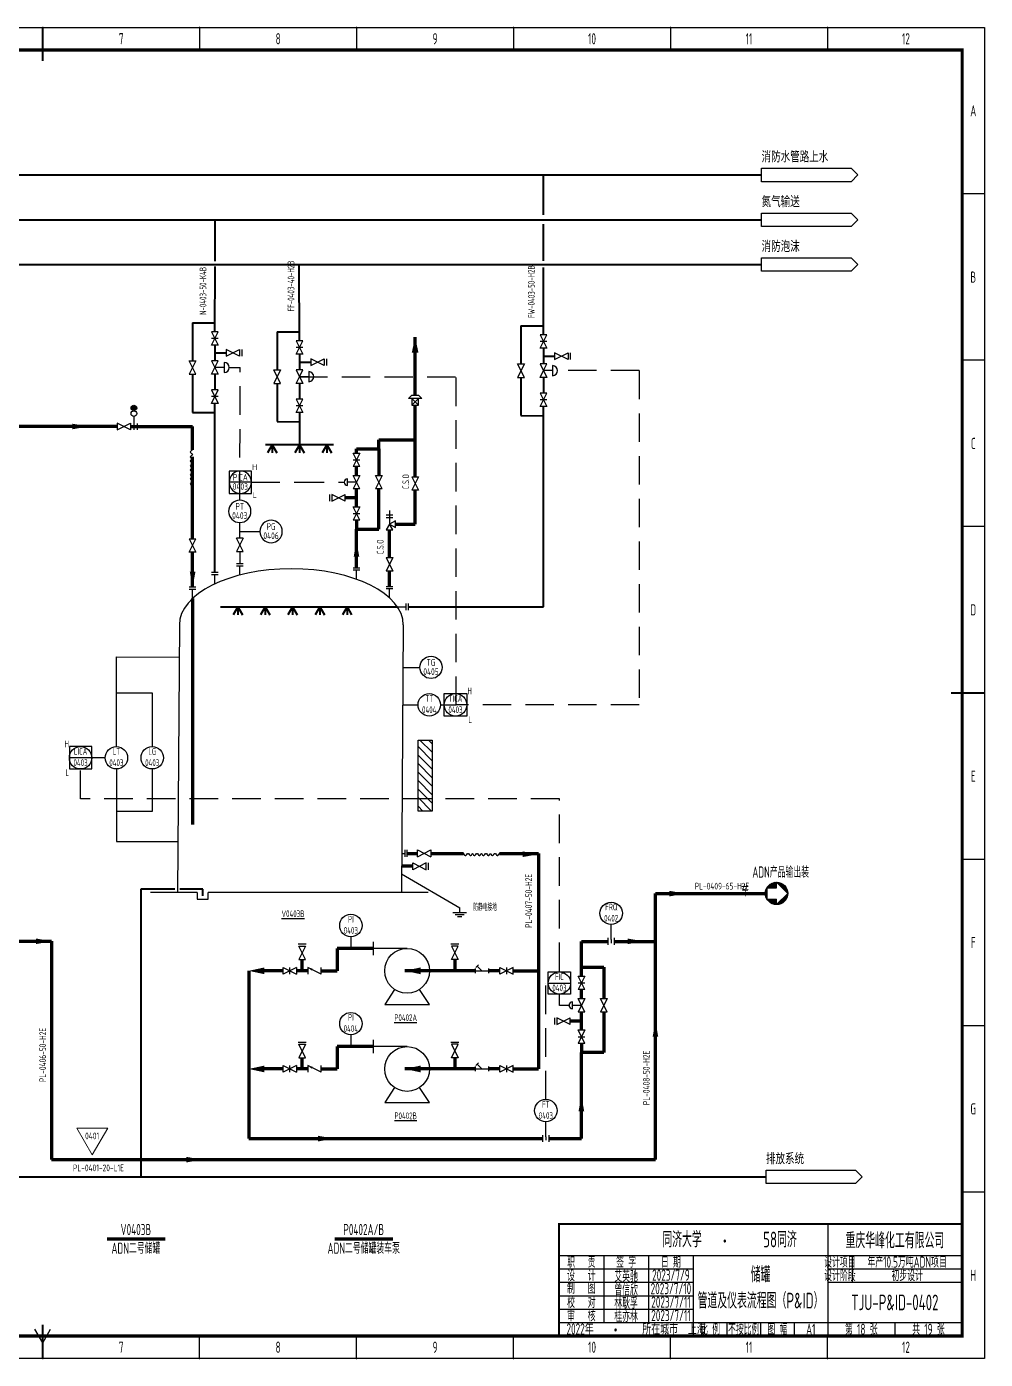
# Model space of a CAD drawing. Header units: millimetres. Extents: x 453 to 7190, y 523 to 4294.
# Drawn here: x 2598 to 3026, y 523 to 1118 of the extents above; entities that cross this region are included whole.
import ezdxf
from ezdxf.enums import TextEntityAlignment as Align

# ---------------------------------------------------------------- set-up
doc = ezdxf.new("R2010")
doc.units = ezdxf.units.MM
doc.linetypes.add('DASHED', pattern=[19.05, 12.7, -6.35])
for name, color, linetype, lineweight in [('01-主物流线-粗实线', 134, 'Continuous', 80), ('02-辅助物流线-中粗线', 30, 'Continuous', 40), ('03-设备外轮廓线-细实线', 7, 'Continuous', 25), ('05-图框与标题栏', 7, 'Continuous', 25), ('07-箭头', 7, 'Continuous', 25), ('08-进出物流标志', 7, 'Continuous', 25), ('09-文本', 7, 'Continuous', 25), ('09-阀门及管件', 102, 'Continuous', 25), ('1-主物料线', 134, 'Continuous', 80), ('1-主要物流线', 134, 'Continuous', 80), ('11-公用工程-冷却水', 55, 'Continuous', 40), ('11-文本', 7, 'Continuous', 25), ('11-管道组合号', 50, 'Continuous', 15), ('12-仪表', 190, 'Continuous', 25), ('12-信号线', 226, 'DASHED', 25), ('12-设备位号线', 7, 'Continuous', 80), ('13-仪表', 190, 'Continuous', 25), ('13-电动气动信号线', 226, 'DASHED', 25), ('14-氮气', 241, 'Continuous', 40), ('14-箭头', 7, 'Continuous', 25), ('15-仪表', 190, 'Continuous', 25), ('15-文本', 7, 'Continuous', 15), ('15-文本 @ 1', 7, 'Continuous', 15), ('16-阀门与管件', 102, 'Continuous', 25), ('17-图框与标题栏', 7, 'Continuous', 25), ('19-柔性管', 7, 'ZIGZAG', 30), ('2-次要物流线', 30, 'Continuous', 40), ('20-公用工程-消防用水', 152, 'Continuous', 40), ('22-公用工程-消防泡沫', 2, 'Continuous', 40), ('5-接续符号', 7, 'Continuous', 25), ('5-设备外轮廓', 7, 'Continuous', 25), ('7-文本', 7, 'Continuous', 25), ('8-保温层', 1, 'Continuous', 25)]:
    doc.layers.add(name, color=color, linetype=linetype, lineweight=lineweight)
doc.layers.add('TITLE', color=7, linetype='Continuous')
doc.styles.add('3-gbcbig', font='gbenor.shx', dxfattribs={"width": 0.7, "height": 3, "bigfont": 'gbcbig.shx'})
doc.styles.add('3号', font='gbenor.shx', dxfattribs={"width": 0.75, "height": 3, "bigfont": 'gbcbig.shx'})
doc.styles.add('5-gbcbig', font='gbenor.shx', dxfattribs={"width": 0.7, "height": 5, "bigfont": 'gbcbig.shx'})
doc.styles.add('7-gbcbig', font='gbenor.shx', dxfattribs={"width": 0.7, "height": 7, "bigfont": 'gbcbig.shx'})
doc.styles.get("Standard").update_dxf_attribs({"font": 'arial.ttf'})
doc.styles.add('国标汉字', font='gbenor.shx', dxfattribs={"height": 7, "bigfont": 'gbcbig.shx'})
doc.styles.add('国标英文+数字', font='gbenor.shx', dxfattribs={"height": 5})
doc.styles.add('头号烷家', font='gbenor.shx', dxfattribs={"width": 0.75, "height": 3, "bigfont": 'gbcbig.shx'})
doc.styles.add('工程字', font='gbenor.shx', dxfattribs={"bigfont": 'gbcbig.shx'})
doc.linetypes.add('ZIGZAG', pattern='A,0.00254,-5.08,[131,ltypeshp.shx,S=5.08,R=0,X=-5.08,Y=0],-10.16,[131,ltypeshp.shx,S=5.08,R=180,X=5.08,Y=0],-5.08', length=20.32254)

# ---------------------------------------------------------------- blocks, each defined once
blk = doc.blocks.new('接续标志')
at = {"layer": '5-接续符号'}
for p, q in [((-43, 3), (-3, 3)), ((-43, -3), (-43, 3)), ((-3, 3), (0, 0)), ((0, 0), (-3, -3)), ((-3, -3), (-43, -3))]:
    blk.add_line(p, q, dxfattribs=at)
blk = doc.blocks.new('8open')
at = {"layer": '16-阀门与管件'}
blk.add_hatch(color=3, dxfattribs=at).paths.add_polyline_path([(8.75, 8.25, 1), (6.25, 8.25, 1)])
for p, q in [((6, -1.5), (0, 1.5)), ((0, 1.5), (0, -1.5)), ((0, -1.5), (6, 1.5)), ((6, 1.5), (6, -1.5)), ((6, 1.5), (6, -1.5)), ((7.5, 4.5), (7.5, -1.5)), ((9, 1.375), (9, -1.5))]:
    blk.add_line(p, q, dxfattribs=at)
for centre in [(7.5, 8.25), (7.5, 5.75)]:
    blk.add_circle(centre, 1.25, dxfattribs=at)
blk = doc.blocks.new('entry')
at = {"layer": '5-设备外轮廓'}
for p, q in [((1.5, 5), (-1.5, 5)), ((1.5, 4), (-1.5, 4)), ((0, 0), (0, 4))]:
    blk.add_line(p, q, dxfattribs=at)
blk = doc.blocks.new('箭头')
at = {"layer": '07-箭头'}
blk.add_lwpolyline([(0, 0, 0, 2.5, 0), (-7, 0, 2.5, 2.5, 0)], format="xyseb", dxfattribs=at)
blk = doc.blocks.new('jiezhi')
at = {"layer": '16-阀门与管件'}
for p, q in [((-1.5, 0), (1.5, 0)), ((-1.5, 0), (1.5, -6)), ((-1.5, -6), (1.5, 0)), ((1.5, -6), (-1.5, -6))]:
    blk.add_line(p, q, dxfattribs=at)
blk = doc.blocks.new('就地安装仪表')
at = {"layer": '12-仪表', "ltscale": 0.25}
blk.add_circle((0, -5), 5, dxfattribs=at)
at = {"layer": '15-文本', "style": '工程字', "width": 0.75}
blk.add_attdef('仪表名称', text='', height=3, dxfattribs=at).set_placement((0, -4.29), align=Align.CENTER)
blk.add_attdef('仪表编号', text='', height=3, dxfattribs=at).set_placement((0, -5.39), align=Align.TOP_CENTER)
blk = doc.blocks.new('*U140')
at = {"layer": '12-仪表'}
ref = blk.add_blockref('就地安装仪表', (2778.55, 836.6), dxfattribs=at)
ref.add_attrib('仪表名称', 'TG', dxfattribs={"layer": '15-文本 @ 1', "height": 3, "style": '工程字', "width": 0.75}).set_placement((2778.55, 832.31), align=Align.CENTER)
ref.add_attrib('仪表编号', '0405', dxfattribs={"layer": '15-文本 @ 1', "height": 3, "style": '工程字', "width": 0.75}).set_placement((2778.55, 831.2), align=Align.TOP_CENTER)
blk = doc.blocks.new('*U141')
at = {"layer": '15-文本'}
ref = blk.add_blockref('就地安装仪表', (2693.16, 906.23), dxfattribs=dict(at, xscale=-1))
ref.add_attrib('仪表名称', 'PT', dxfattribs={"layer": '15-文本 @ 1', "height": 3, "style": '工程字', "width": 0.75}).set_placement((2693.16, 901.95), align=Align.CENTER)
ref.add_attrib('仪表编号', '0403', dxfattribs={"layer": '15-文本 @ 1', "height": 3, "style": '工程字', "width": 0.75}).set_placement((2693.16, 900.84), align=Align.TOP_CENTER)
blk = doc.blocks.new('*U142')
at = {"layer": '15-文本'}
ref = blk.add_blockref('就地安装仪表', (2707.13, 897.24), dxfattribs=dict(at, xscale=-1))
ref.add_attrib('仪表名称', 'PG', dxfattribs={"layer": '15-文本 @ 1', "height": 3, "style": '工程字', "width": 0.75}).set_placement((2707.13, 892.95), align=Align.CENTER)
ref.add_attrib('仪表编号', '0406', dxfattribs={"layer": '15-文本 @ 1', "height": 3, "style": '工程字', "width": 0.75}).set_placement((2707.13, 891.84), align=Align.TOP_CENTER)
blk = doc.blocks.new('DCS系统仪表')
at = {"layer": '12-仪表'}
for p, q in [((-5, 10), (5, 10)), ((-5, 0), (-5, 10)), ((5, 10), (5, 0)), ((-5, 5), (5, 5)), ((5, 0), (-5, 0))]:
    blk.add_line(p, q, dxfattribs=at)
at = {"layer": '12-仪表', "ltscale": 0.25}
blk.add_circle((0, 5), 5, dxfattribs=at)
at = {"layer": '15-文本', "style": '工程字', "width": 0.75}
blk.add_attdef('仪表名称', text='', height=3, dxfattribs=at).set_placement((0, 5.71), align=Align.CENTER)
blk.add_attdef('仪表编号', text='', height=3, dxfattribs=at).set_placement((0, 4.61), align=Align.TOP_CENTER)
blk = doc.blocks.new('*U143')
at = {"layer": '12-仪表'}
ref = blk.add_blockref('DCS系统仪表', (2693.41, 909.23), dxfattribs=dict(at, xscale=-1))
ref.add_attrib('仪表名称', 'PICA', dxfattribs={"layer": '15-文本 @ 1', "height": 3, "style": '工程字', "width": 0.75}).set_placement((2693.41, 914.95), align=Align.CENTER)
ref.add_attrib('仪表编号', '0403', dxfattribs={"layer": '15-文本 @ 1', "height": 3, "style": '工程字', "width": 0.75}).set_placement((2693.41, 913.84), align=Align.TOP_CENTER)
blk = doc.blocks.new('物流标号')
at = {"layer": '11-管道组合号'}
blk.add_lwpolyline([(0, 0), (6.93, 12), (-6.93, 12)], close=True, dxfattribs=at)
at = {"layer": '15-文本', "style": '3号', "width": 0.75}
blk.add_attdef('物流号', text='', height=3, dxfattribs=at).set_placement((-0.05, 8.5), align=Align.MIDDLE_CENTER)
blk = doc.blocks.new('管道组合号')
at = {"layer": '11-管道组合号', "style": '头号烷家', "width": 0.75}
blk.add_attdef('管道组合号', (-4.3, 3.13), '', height=3, dxfattribs=at)
blk = doc.blocks.new('绝热层')
at = {"layer": '8-保温层'}
h = blk.add_hatch(dxfattribs=at)
h.set_pattern_fill('ANSI31', color=256, scale=0.8)
h.set_pattern_definition([(45, (-477.1426, -5259.7808), (-1.7960512, 1.7960512), [])])
h.paths.add_polyline_path([(0, 3), (0, -3), (30, -3), (30, 3)])
for p, q in [((0, -3), (0, 3)), ((0, 3), (30, 3)), ((30, 3), (30, -3)), ((30, -3), (0, -3))]:
    blk.add_line(p, q, dxfattribs=at)

msp = doc.modelspace()

# ---------------------------------------------------------------- hatches: boundary and pattern name
at = {"layer": '08-进出物流标志'}
h = msp.add_hatch(dxfattribs=at)
h.set_pattern_fill('ANSI31', color=256, scale=0.1)
h.set_pattern_definition([(45, (655.09778, 1312.0273), (-0.224506403, 0.224506403), [])])
h.paths.add_polyline_path([(2932.86, 733.21), (2932.86, 735.71, 0.267949), (2928.53, 733.21)])
h.paths.add_polyline_path([(2928.53, 733.21, 0.131652), (2927.86, 730.71, 0.131652), (2928.53, 728.21)])
h.paths.add_polyline_path([(2928.53, 728.21, 0.267949), (2932.86, 725.71), (2932.86, 728.21)])
h.paths.add_polyline_path([(2932.86, 725.71, 0.414214), (2937.86, 730.71)])
h.paths.add_polyline_path([(2932.86, 735.71), (2937.86, 730.71, 0.414214)])

# ---------------------------------------------------------------- linework, layer by layer
for p, q in [((2766.95, 747.09), (2766.95, 750.09)), ((2767.95, 747.09), (2767.95, 750.09)), ((2765.45, 748.59), (2766.95, 748.59))]:
    msp.add_line(p, q)
at = {"color": 30}
for p, q in [((2765.4, 739.5), (2791.35, 724.22)), ((2788.35, 722.22), (2794.35, 722.22)), ((2793.35, 721.22), (2789.35, 721.22)), ((2792.35, 720.22), (2790.35, 720.22)), ((2791.35, 722.22), (2791.35, 724.22))]:
    msp.add_line(p, q, dxfattribs=at)
at = {"layer": '01-主物流线-粗实线'}
for p, q in [((2771.46, 953.1), (2771.46, 979.02)), ((2771.46, 916.61), (2771.46, 948.6)), ((2638.38, 939.1), (2578.88, 939.1)), ((2644.38, 939.03), (2672.08, 939.07)), ((2672.08, 928.62), (2672.08, 939.07)), ((2745.29, 927.23), (2745.29, 929.13)), ((2745.29, 929.13), (2755.29, 929.13)), ((2755.29, 929.13), (2755.29, 933.13)), ((2755.29, 933.13), (2771.46, 933.13)), ((2755.29, 929.13), (2755.29, 917.23)), ((2672.09, 889.02), (2672.08, 925.52)), ((2745.29, 917.23), (2745.29, 921.23)), ((2745.29, 903.23), (2745.29, 911.23)), ((2755.29, 893.23), (2755.29, 911.23)), ((2771.46, 897.55), (2771.46, 910.61)), ((2745.29, 907.23), (2740.29, 907.23)), ((2745.22, 875.94), (2745.29, 893.23)), ((2745.29, 897.23), (2745.29, 893.23)), ((2745.29, 893.23), (2755.29, 893.23)), ((2760.05, 880.58), (2760.05, 892.94)), ((2762.65, 895.54), (2771.46, 895.54)), ((2771.46, 895.54), (2771.46, 897.55)), ((2672.11, 867.38), (2672.11, 883.02)), ((2760.05, 867.61), (2760.05, 874.58)), ((2672.11, 862.38), (2672.11, 761.45)), ((2767.95, 748.59), (2772.45, 748.59)), ((2778.45, 748.59), (2793.07, 748.59)), ((2770.41, 742.8), (2765.41, 742.8)), ((2845.69, 697.75), (2845.69, 709.32)), ((2752.87, 706.16), (2736.72, 706.16)), ((2712.56, 696.16), (2701.69, 696.16)), ((2723.56, 696.16), (2718.56, 696.16)), ((2721.06, 696.16), (2721.06, 701.16)), ((2729.56, 696.16), (2736.72, 696.16)), ((2793.64, 696.16), (2766.87, 696.16)), ((2789.22, 701.16), (2789.22, 696.16)), ((2798.27, 696.16), (2793.64, 696.16)), ((2809.27, 696.16), (2804.27, 696.16)), ((2815.27, 696.16), (2826.52, 696.16)), ((2845.69, 693.75), (2845.69, 697.75)), ((2845.69, 697.75), (2855.69, 697.75)), ((2855.69, 697.75), (2855.69, 683.75)), ((2845.69, 683.75), (2845.69, 687.75)), ((2845.69, 673.75), (2840.69, 673.75)), ((2845.69, 669.75), (2845.69, 677.75)), ((2855.69, 677.75), (2855.69, 659.75)), ((2752.87, 662.36), (2736.72, 662.36)), ((2845.69, 663.75), (2845.69, 659.75)), ((2721.06, 652.36), (2721.06, 657.36)), ((2789.22, 657.36), (2789.22, 652.36)), ((2845.69, 621.27), (2845.69, 659.75)), ((2855.69, 659.75), (2845.69, 659.75)), ((2712.56, 652.36), (2701.69, 652.36)), ((2723.56, 652.36), (2718.56, 652.36)), ((2729.56, 652.36), (2736.72, 652.36)), ((2793.64, 652.36), (2766.87, 652.36)), ((2798.27, 652.36), (2793.64, 652.36)), ((2809.27, 652.36), (2804.27, 652.36)), ((2815.27, 652.36), (2826.52, 652.36))]:
    msp.add_line(p, q, dxfattribs=at)
at = {"layer": '02-辅助物流线-中粗线'}
for p, q in [((2664.23, 732.61), (2649.01, 732.61)), ((2649.01, 732.61), (2649.01, 604.17)), ((2676.67, 732.61), (2666.47, 732.61)), ((2676.67, 729.61), (2676.67, 732.61)), ((2306.17, 604.2), (2928.13, 604.2))]:
    msp.add_line(p, q, dxfattribs=at)
at = {"layer": '03-设备外轮廓线-细实线'}
for p, q in [((2666.19, 850.59), (2665.34, 731.1)), ((2766.19, 850.59), (2765.34, 731.1)), ((2674.12, 731.1), (2653.34, 731.1)), ((2674.12, 731.1), (2674.12, 728.1)), ((2674.12, 728.1), (2679.12, 728.1)), ((2777.34, 731.1), (2679.12, 731.1)), ((2679.12, 728.1), (2679.12, 731.1)), ((2752.87, 703.16), (2752.87, 709.16)), ((2767.87, 706.16), (2752.87, 706.16)), ((2762.32, 687.84), (2757.87, 681.16)), ((2777.87, 681.16), (2773.41, 687.84)), ((2757.87, 681.16), (2777.87, 681.16)), ((2752.87, 659.36), (2752.87, 665.36)), ((2767.87, 662.36), (2752.87, 662.36)), ((2762.32, 644.04), (2757.87, 637.36)), ((2777.87, 637.36), (2773.41, 644.04)), ((2757.87, 637.36), (2777.87, 637.36))]:
    msp.add_line(p, q, dxfattribs=at)
for centre in [(2767.87, 696.16), (2767.87, 652.36)]:
    msp.add_circle(centre, 10, dxfattribs=at)
msp.add_ellipse((2716.19, 850.59), major_axis=(-50, 0), ratio=0.5, start_param=3.141593, end_param=6.283185, dxfattribs=at)
at = {"layer": '05-图框与标题栏'}
for p, q in [((2675.25, 1117.16), (2675.25, 1107.16)), ((2745.33, 1117.16), (2745.33, 1107.16)), ((2815.42, 1117.16), (2815.42, 1107.16)), ((2885.5, 1117.16), (2885.5, 1107.16)), ((2955.58, 1117.16), (2955.58, 1107.16)), ((3025.67, 1042.91), (3015.67, 1042.91)), ((3025.67, 968.66), (3015.67, 968.66)), ((3025.67, 894.41), (3015.67, 894.41)), ((3025.67, 745.91), (3015.67, 745.91)), ((3025.67, 671.66), (3015.67, 671.66)), ((3025.67, 597.41), (3015.67, 597.41)), ((2955.67, 583.16), (2955.67, 533.16)), ((2835.67, 569.16), (3015.67, 569.16)), ((2855.67, 569.16), (2855.67, 539.16)), ((2875.67, 569.16), (2875.67, 539.16)), ((2895.67, 569.16), (2895.67, 533.16)), ((2966.67, 569.16), (2966.67, 557.16)), ((2835.67, 563.16), (2895.67, 563.16)), ((2955.67, 563.16), (3015.67, 563.16)), ((2835.67, 557.16), (2895.67, 557.16)), ((2955.67, 557.16), (3015.67, 557.16)), ((2835.67, 551.16), (2895.67, 551.16)), ((2835.67, 545.16), (2895.67, 545.16)), ((2605.17, 530.16), (2601.7, 536.16)), ((2605.17, 530.16), (2608.63, 536.16)), ((2835.67, 539.16), (3015.67, 539.16)), ((2910.67, 539.16), (2910.67, 533.16)), ((2925.67, 539.16), (2925.67, 533.16)), ((2940.67, 539.16), (2940.67, 533.16)), ((2985.67, 539.16), (2985.67, 533.16)), ((2675.25, 523.16), (2675.25, 533.16)), ((2745.33, 523.16), (2745.33, 533.16)), ((2815.42, 523.16), (2815.42, 533.16)), ((2885.5, 523.16), (2885.5, 533.16)), ((2955.58, 523.16), (2955.58, 533.16))]:
    msp.add_line(p, q, dxfattribs=at)
at = {"layer": '05-图框与标题栏', "const_width": 0.8}
for points in [[(2605.17, 1117.16), (2605.17, 1102.16)], [(3025.67, 820.16), (3010.67, 820.16)], [(3015.67, 583.16), (2835.67, 583.16), (2835.67, 533.16)], [(2605.17, 523.16), (2605.17, 538.16)]]:
    msp.add_lwpolyline(points, dxfattribs=at)
at = {"layer": '05-图框与标题栏', "const_width": 1.4}
msp.add_lwpolyline([(2209.67, 1107.16), (2209.67, 533.16), (3015.67, 533.16), (3015.67, 1107.16)], close=True, dxfattribs=at)
at = {"layer": '05-图框与标题栏'}
for p in [(2605.17, 1117.16), (2605.17, 1117.16), (2605.17, 1117.16), (2675.25, 1117.16), (2675.25, 1117.16), (2675.25, 1117.16), (2745.33, 1117.16), (2745.33, 1117.16), (2745.33, 1117.16), (2815.42, 1117.16), (2815.42, 1117.16), (2815.42, 1117.16), (2885.5, 1117.16), (2885.5, 1117.16), (2885.5, 1117.16), (2955.58, 1117.16), (2955.58, 1117.16), (2955.58, 1117.16), (3025.67, 1042.91), (3025.67, 968.66), (3025.67, 894.41), (3025.67, 820.16), (3025.67, 745.91), (3025.67, 671.66), (3025.67, 597.41), (2605.17, 523.16), (2675.25, 523.16), (2745.33, 523.16), (2815.42, 523.16), (2885.5, 523.16), (2955.58, 523.16)]:
    msp.add_point(p, dxfattribs=at)
at = {"layer": '08-进出物流标志'}
for p, q in [((2928.53, 733.21), (2928.53, 728.21)), ((2928.53, 733.21), (2932.86, 733.21)), ((2932.86, 735.71), (2937.86, 730.71)), ((2932.86, 733.21), (2932.86, 735.71)), ((2928.53, 728.21), (2932.86, 728.21)), ((2937.86, 730.71), (2932.86, 725.71)), ((2932.86, 725.71), (2932.86, 728.21))]:
    msp.add_line(p, q, dxfattribs=at)
msp.add_circle((2932.86, 730.71), 5, dxfattribs=at)
at = {"layer": '09-阀门及管件'}
for p, q in [((2683.59, 981.42), (2680.59, 981.42)), ((2680.59, 981.42), (2683.59, 975.42)), ((2680.59, 975.42), (2683.59, 981.42)), ((2683.59, 978.42), (2680.59, 978.42)), ((2721.34, 977.33), (2718.34, 977.33)), ((2718.34, 977.33), (2721.34, 971.33)), ((2718.34, 971.33), (2721.34, 977.33)), ((2830.22, 980.02), (2827.22, 980.02)), ((2827.22, 980.02), (2830.22, 974.02)), ((2827.22, 974.02), (2830.22, 980.02)), ((2830.22, 977.02), (2827.22, 977.02)), ((2683.59, 975.42), (2680.59, 975.42)), ((2687.09, 973.42), (2687.09, 970.42)), ((2693.09, 970.42), (2687.09, 973.42)), ((2687.09, 970.42), (2693.09, 973.42)), ((2693.09, 973.42), (2693.09, 970.42)), ((2694.09, 973.42), (2694.09, 970.42)), ((2721.34, 974.33), (2718.34, 974.33)), ((2721.34, 971.33), (2718.34, 971.33)), ((2830.22, 974.02), (2827.22, 974.02)), ((2833.72, 972.02), (2833.72, 969.02)), ((2839.72, 969.02), (2833.72, 972.02)), ((2833.72, 969.02), (2839.72, 972.02)), ((2839.72, 972.02), (2839.72, 969.02)), ((2840.72, 972.02), (2840.72, 969.02)), ((2673.59, 968.42), (2670.59, 962.42)), ((2673.59, 962.42), (2670.59, 968.42)), ((2670.59, 968.42), (2673.59, 968.42)), ((2683.59, 968.42), (2680.59, 968.42)), ((2680.59, 968.42), (2683.59, 962.42)), ((2680.59, 962.42), (2682.09, 965.42)), ((2682.09, 965.42), (2683.59, 968.42)), ((2686.2, 965.42), (2682.09, 965.42)), ((2686.2, 967.67), (2686.2, 963.17)), ((2711.34, 964.33), (2708.34, 958.33)), ((2711.34, 958.33), (2708.34, 964.33)), ((2708.34, 964.33), (2711.34, 964.33)), ((2721.34, 964.33), (2718.34, 964.33)), ((2718.34, 964.33), (2721.34, 958.33)), ((2719.84, 961.33), (2721.34, 964.33)), ((2723.96, 963.58), (2723.96, 959.08)), ((2724.84, 969.33), (2724.84, 966.33)), ((2730.84, 966.33), (2724.84, 969.33)), ((2724.84, 966.33), (2730.84, 969.33)), ((2730.84, 969.33), (2730.84, 966.33)), ((2731.84, 969.33), (2731.84, 966.33)), ((2820.22, 967.02), (2817.22, 961.02)), ((2820.22, 961.02), (2817.22, 967.02)), ((2817.22, 967.02), (2820.22, 967.02)), ((2830.22, 967.02), (2827.22, 967.02)), ((2827.22, 967.02), (2830.22, 961.02)), ((2827.22, 961.02), (2828.72, 964.02)), ((2828.72, 964.02), (2830.22, 967.02)), ((2832.83, 964.02), (2828.72, 964.02)), ((2832.83, 966.27), (2832.83, 961.77)), ((2670.59, 962.42), (2673.59, 962.42)), ((2683.59, 962.42), (2680.59, 962.42)), ((2708.34, 958.33), (2711.34, 958.33)), ((2718.34, 958.33), (2719.84, 961.33)), ((2721.34, 958.33), (2718.34, 958.33)), ((2723.96, 961.33), (2719.84, 961.33)), ((2817.22, 961.02), (2820.22, 961.02)), ((2830.22, 961.02), (2827.22, 961.02)), ((2683.59, 955.42), (2680.59, 955.42)), ((2680.59, 955.42), (2683.59, 949.42)), ((2680.59, 949.42), (2683.59, 955.42)), ((2683.59, 952.42), (2680.59, 952.42)), ((2830.22, 954.02), (2827.22, 954.02)), ((2827.22, 954.02), (2830.22, 948.02)), ((2827.22, 948.02), (2830.22, 954.02)), ((2683.59, 949.42), (2680.59, 949.42)), ((2721.34, 951.33), (2718.34, 951.33)), ((2718.34, 951.33), (2721.34, 945.33)), ((2718.34, 945.33), (2721.34, 951.33)), ((2721.34, 948.33), (2718.34, 948.33)), ((2830.22, 951.02), (2827.22, 951.02)), ((2830.22, 948.02), (2827.22, 948.02)), ((2721.34, 945.33), (2718.34, 945.33)), ((2694.63, 889.25), (2691.63, 889.25)), ((2693.13, 886.25), (2691.63, 889.25)), ((2694.63, 889.25), (2691.63, 883.25)), ((2691.63, 883.25), (2694.63, 883.25)), ((2694.63, 883.25), (2693.13, 886.25))]:
    msp.add_line(p, q, dxfattribs=at)
for centre in [(2686.2, 965.42), (2723.96, 961.33), (2832.83, 964.02)]:
    msp.add_arc(centre, 2.25, 270, 90, dxfattribs=at)
at = {"layer": '1-主要物流线'}
for p, q in [((2809.07, 748.59), (2826.52, 748.59)), ((2826.52, 748.59), (2826.52, 652.36)), ((2878.76, 611.88), (2878.76, 730.62)), ((2878.76, 730.62), (2927.8, 730.62)), ((2586.88, 709.34), (2609.16, 709.34)), ((2609.16, 709.34), (2609.16, 611.88)), ((2845.69, 709.32), (2857.5, 709.32)), ((2860.5, 709.32), (2878.76, 709.32)), ((2736.72, 706.16), (2736.72, 696.16)), ((2697.16, 696.16), (2697.16, 652.36)), ((2736.72, 662.36), (2736.72, 652.36)), ((2697.16, 652.36), (2697.16, 621.27)), ((2697.16, 621.27), (2793.94, 621.27)), ((2793.94, 621.27), (2828.32, 621.27)), ((2831.32, 621.27), (2845.69, 621.27)), ((2609.16, 611.88), (2878.76, 611.88))]:
    msp.add_line(p, q, dxfattribs=at)
at = {"layer": '11-公用工程-冷却水', "ltscale": 5}
msp.add_line((2684.57, 858.65), (2763.52, 858.65), dxfattribs=at)
at = {"layer": '12-仪表'}
for p, q in [((2693.13, 889.25), (2693.14, 896.23)), ((2693.13, 892.24), (2702.13, 892.24)), ((2693.13, 883.25), (2693.13, 877.77)), ((2766, 831.6), (2773.55, 831.6))]:
    msp.add_line(p, q, dxfattribs=at)
at = {"layer": '12-信号线'}
msp.add_line((2633.08, 791.24), (2627.08, 791.24), dxfattribs=at)
at = {"layer": '12-设备位号线'}
for p, q in [((2633.92, 576.51), (2659.81, 576.51)), ((2735.64, 576.51), (2761.54, 576.51))]:
    msp.add_line(p, q, dxfattribs=at)
at = {"layer": '13-电动气动信号线'}
for p, q in [((2688.45, 965.42), (2693.41, 965.42)), ((2693.18, 906.23), (2693.41, 965.42)), ((2871.5, 964.02), (2835.08, 964.02)), ((2871.5, 964.02), (2871.5, 814.87)), ((2719.67, 961.33), (2789.75, 961.33)), ((2789.75, 814.87), (2789.75, 961.33)), ((2698.41, 914.23), (2718.17, 914.23)), ((2718.17, 914.23), (2739.79, 914.23)), ((2782.77, 814.87), (2789.75, 814.87)), ((2871.5, 814.87), (2789.49, 814.87)), ((2622.08, 772.9), (2622.08, 791.24)), ((2835.87, 772.9), (2622.08, 772.9)), ((2835.87, 696.05), (2835.87, 772.9)), ((2829.82, 638.77), (2829.82, 690.72)), ((2829.82, 690.72), (2829.88, 690.72)), ((2835.87, 680.75), (2835.87, 686.05)), ((2840.19, 680.75), (2835.87, 680.75))]:
    msp.add_line(p, q, dxfattribs=at)
at = {"layer": '14-氮气'}
for p, q in [((2306.17, 1031.36), (2926.17, 1031.36)), ((2682.12, 1012.89), (2682.12, 1031.33)), ((2682.09, 981.42), (2682.12, 1010.56)), ((2672.09, 985.42), (2682.09, 985.42)), ((2672.09, 985.42), (2672.09, 968.42)), ((2682.09, 975.42), (2682.09, 968.42)), ((2682.09, 971.92), (2687.09, 971.92)), ((2672.09, 962.42), (2672.09, 945.42)), ((2682.09, 962.42), (2682.09, 955.42)), ((2682.09, 873.87), (2682.09, 949.42)), ((2672.09, 945.42), (2682.09, 945.42))]:
    msp.add_line(p, q, dxfattribs=at)
at = {"layer": '14-箭头'}
for points in [[(2771.46, 979.02, 0, 3, 0), (2771.46, 972.02, 3, 3, 0)], [(2697.16, 696.16, 0, 3, 0), (2704.16, 696.16, 3, 3, 0)], [(2766.87, 696.16, 0, 3, 0), (2773.87, 696.16, 3, 3, 0)], [(2697.16, 652.36, 0, 3, 0), (2704.16, 652.36, 3, 3, 0)], [(2766.87, 652.36, 0, 3, 0), (2773.87, 652.36, 3, 3, 0)]]:
    msp.add_lwpolyline(points, format="xyseb", dxfattribs=at)
at = {"layer": '15-仪表'}
for p, q in [((2638.08, 796.24), (2638.08, 836.35)), ((2638.08, 836.35), (2666.1, 836.16)), ((2638.08, 820.24), (2654.08, 820.24)), ((2654.08, 820.24), (2654.08, 796.24)), ((2784.49, 814.87), (2784.49, 819.87)), ((2784.49, 819.87), (2794.49, 819.87)), ((2794.49, 819.87), (2794.49, 809.87)), ((2765.77, 814.87), (2772.77, 814.87)), ((2784.49, 809.87), (2784.49, 814.87)), ((2794.49, 809.87), (2784.49, 809.87)), ((2617.08, 796.24), (2617.08, 786.24)), ((2627.08, 796.24), (2617.08, 796.24)), ((2627.08, 791.24), (2617.08, 791.24)), ((2627.08, 786.24), (2627.08, 796.24)), ((2617.08, 786.24), (2627.08, 786.24)), ((2638.08, 786.24), (2638.08, 753.81)), ((2654.08, 786.24), (2654.08, 767.24)), ((2654.08, 767.24), (2638.08, 767.24)), ((2638.08, 753.81), (2665.56, 753.81)), ((2859, 710.07), (2859, 716.82)), ((2742.77, 711.38), (2742.77, 706.16)), ((2830.87, 690.72), (2830.87, 695.72)), ((2830.87, 695.72), (2840.87, 695.72)), ((2830.87, 685.72), (2830.87, 690.72)), ((2830.87, 690.72), (2840.87, 690.72)), ((2840.87, 695.72), (2840.87, 685.72)), ((2840.87, 685.72), (2830.87, 685.72)), ((2742.77, 667.58), (2742.77, 662.36)), ((2829.82, 622.02), (2829.82, 628.77))]:
    msp.add_line(p, q, dxfattribs=at)
for centre in [(2777.77, 814.87), (2789.49, 814.87), (2622.08, 791.24), (2638.08, 791.24), (2654.08, 791.24), (2859, 721.82), (2742.77, 716.38), (2835.87, 690.72), (2742.77, 672.58), (2829.82, 633.77)]:
    msp.add_circle(centre, 5, dxfattribs=at)
at = {"layer": '16-阀门与管件'}
for p, q in [((2769.96, 953.1), (2768.46, 951.6)), ((2769.96, 953.1), (2772.96, 953.1)), ((2772.96, 953.1), (2774.46, 951.6)), ((2774.46, 951.6), (2768.46, 951.6)), ((2769.96, 951.6), (2769.96, 948.6)), ((2769.96, 951.6), (2772.96, 948.6)), ((2772.96, 951.6), (2769.96, 948.6)), ((2769.96, 948.6), (2772.96, 948.6)), ((2772.96, 948.6), (2772.96, 951.6)), ((2743.79, 927.23), (2746.79, 927.23)), ((2746.79, 921.23), (2743.79, 927.23)), ((2746.79, 927.23), (2743.79, 921.23)), ((2743.79, 924.23), (2746.79, 924.23)), ((2746.79, 921.23), (2743.79, 921.23)), ((2743.79, 917.23), (2746.79, 917.23)), ((2746.79, 911.23), (2743.79, 917.23)), ((2746.79, 917.23), (2743.79, 911.23)), ((2753.79, 917.23), (2756.79, 917.23)), ((2756.79, 911.23), (2753.79, 917.23)), ((2756.79, 917.23), (2753.79, 911.23)), ((2769.96, 916.61), (2772.96, 916.61)), ((2769.96, 916.61), (2772.96, 910.61)), ((2772.96, 916.61), (2769.96, 910.61)), ((2741.29, 912.73), (2741.29, 915.73)), ((2745.29, 914.23), (2741.29, 914.23)), ((2746.79, 911.23), (2743.79, 911.23)), ((2756.79, 911.23), (2753.79, 911.23)), ((2772.96, 910.61), (2769.96, 910.61)), ((2733.29, 908.73), (2733.29, 905.73)), ((2734.29, 908.73), (2734.29, 905.73)), ((2734.29, 905.73), (2740.29, 908.73)), ((2740.29, 905.73), (2734.29, 908.73)), ((2740.29, 905.73), (2740.29, 908.73)), ((2743.79, 903.23), (2746.79, 903.23)), ((2746.79, 897.23), (2743.79, 903.23)), ((2746.79, 903.23), (2743.79, 897.23)), ((2743.79, 900.23), (2746.79, 900.23)), ((2761.55, 899.54), (2758.55, 899.54)), ((2758.55, 898.54), (2761.55, 898.54)), ((2760.05, 901.54), (2760.05, 895.54)), ((2746.79, 897.23), (2743.79, 897.23)), ((2760.05, 895.54), (2758.55, 892.94)), ((2758.55, 892.94), (2761.55, 892.94)), ((2762.65, 897.04), (2760.05, 895.54)), ((2761.55, 892.94), (2760.05, 895.54)), ((2760.05, 895.54), (2762.65, 894.04)), ((2762.65, 894.04), (2762.65, 897.04)), ((2758.55, 880.58), (2761.55, 880.58)), ((2758.55, 880.58), (2761.55, 874.58)), ((2761.55, 880.58), (2758.55, 874.58)), ((2761.55, 874.58), (2758.55, 874.58)), ((2772.45, 747.09), (2772.45, 750.09)), ((2772.45, 747.09), (2778.45, 750.09)), ((2772.45, 750.09), (2778.45, 747.09)), ((2778.45, 750.09), (2778.45, 747.09)), ((2770.41, 741.3), (2770.41, 744.3)), ((2770.41, 744.3), (2776.41, 741.3)), ((2776.41, 744.3), (2770.41, 741.3)), ((2776.41, 741.3), (2776.41, 744.3)), ((2777.41, 741.3), (2777.41, 744.3)), ((2719.3, 708.16), (2722.76, 708.16)), ((2787.46, 708.16), (2790.92, 708.16)), ((2857.5, 710.82), (2857.5, 707.82)), ((2859, 710.07), (2859, 708.57)), ((2860.5, 707.82), (2860.5, 710.82)), ((2722.56, 701.16), (2719.56, 707.16)), ((2719.56, 707.16), (2722.56, 707.16)), ((2722.56, 707.16), (2719.56, 701.16)), ((2787.72, 701.16), (2790.72, 707.16)), ((2790.72, 707.16), (2787.72, 707.16)), ((2787.72, 707.16), (2790.72, 701.16)), ((2718.56, 697.66), (2712.56, 694.66)), ((2712.56, 694.66), (2712.56, 697.66)), ((2712.56, 697.66), (2718.56, 694.66)), ((2715.56, 694.66), (2715.56, 697.66)), ((2718.56, 697.66), (2718.56, 694.66)), ((2719.56, 701.16), (2722.56, 701.16)), ((2729.56, 694.66), (2723.56, 697.66)), ((2723.56, 697.66), (2723.56, 694.66)), ((2729.56, 694.66), (2729.56, 697.66)), ((2790.72, 701.16), (2787.72, 701.16)), ((2798.27, 697.21), (2798.27, 695.11)), ((2798.27, 696.16), (2804.27, 696.16)), ((2799.74, 698.88), (2798.55, 697.69)), ((2801.27, 696.16), (2799.15, 698.28)), ((2804.27, 697.21), (2804.27, 695.11)), ((2809.27, 694.66), (2809.27, 697.66)), ((2809.27, 697.66), (2815.27, 694.66)), ((2815.27, 697.66), (2809.27, 694.66)), ((2812.27, 697.66), (2812.27, 694.66)), ((2815.27, 694.66), (2815.27, 697.66)), ((2844.19, 693.75), (2847.19, 693.75)), ((2847.19, 687.75), (2844.19, 693.75)), ((2847.19, 693.75), (2844.19, 687.75)), ((2844.19, 690.75), (2847.19, 690.75)), ((2847.19, 687.75), (2844.19, 687.75)), ((2841.69, 679.25), (2841.69, 682.25)), ((2845.69, 680.75), (2841.69, 680.75)), ((2844.19, 683.75), (2847.19, 683.75)), ((2847.19, 677.75), (2844.19, 683.75)), ((2847.19, 683.75), (2844.19, 677.75)), ((2854.19, 683.75), (2857.19, 683.75)), ((2857.19, 677.75), (2854.19, 683.75)), ((2857.19, 683.75), (2854.19, 677.75)), ((2833.69, 675.25), (2833.69, 672.25)), ((2834.69, 675.25), (2834.69, 672.25)), ((2834.69, 672.25), (2840.69, 675.25)), ((2840.69, 672.25), (2834.69, 675.25)), ((2840.69, 672.25), (2840.69, 675.25)), ((2847.19, 677.75), (2844.19, 677.75)), ((2857.19, 677.75), (2854.19, 677.75)), ((2844.19, 669.75), (2847.19, 669.75)), ((2847.19, 663.75), (2844.19, 669.75)), ((2847.19, 669.75), (2844.19, 663.75)), ((2844.19, 666.75), (2847.19, 666.75)), ((2719.3, 664.36), (2722.76, 664.36)), ((2722.56, 657.36), (2719.56, 663.36)), ((2719.56, 663.36), (2722.56, 663.36)), ((2722.56, 663.36), (2719.56, 657.36)), ((2787.46, 664.36), (2790.92, 664.36)), ((2787.72, 657.36), (2790.72, 663.36)), ((2790.72, 663.36), (2787.72, 663.36)), ((2787.72, 663.36), (2790.72, 657.36)), ((2847.19, 663.75), (2844.19, 663.75)), ((2719.56, 657.36), (2722.56, 657.36)), ((2790.72, 657.36), (2787.72, 657.36)), ((2799.74, 655.08), (2798.55, 653.89)), ((2801.27, 652.36), (2799.15, 654.49)), ((2718.56, 653.86), (2712.56, 650.86)), ((2712.56, 650.86), (2712.56, 653.86)), ((2712.56, 653.86), (2718.56, 650.86)), ((2715.56, 650.86), (2715.56, 653.86)), ((2718.56, 653.86), (2718.56, 650.86)), ((2729.56, 650.86), (2723.56, 653.86)), ((2723.56, 653.86), (2723.56, 650.86)), ((2729.56, 650.86), (2729.56, 653.86)), ((2798.27, 653.41), (2798.27, 651.31)), ((2798.27, 652.36), (2804.27, 652.36)), ((2804.27, 653.41), (2804.27, 651.31)), ((2809.27, 650.86), (2809.27, 653.86)), ((2809.27, 653.86), (2815.27, 650.86)), ((2815.27, 653.86), (2809.27, 650.86)), ((2812.27, 653.86), (2812.27, 650.86)), ((2815.27, 650.86), (2815.27, 653.86)), ((2828.32, 622.77), (2828.32, 619.77)), ((2829.82, 622.02), (2829.82, 620.52)), ((2831.32, 619.77), (2831.32, 622.77))]:
    msp.add_line(p, q, dxfattribs=at)
at = {"layer": '16-阀门与管件', "color": 3}
for points in [[(2725.46, 696.71, 1, 0, 0), (2723.56, 697.66, 0, 0, 0)], [(2725.46, 652.91, 1, 0, 0), (2723.56, 653.86, 0, 0, 0)]]:
    msp.add_lwpolyline(points, format="xyseb", dxfattribs=at)
at = {"layer": '16-阀门与管件'}
for centre in [(2741.29, 914.23), (2841.69, 680.75)]:
    msp.add_arc(centre, 1.5, 90, 270, dxfattribs=at)
at = {"layer": '19-柔性管'}
for points in [[(2672.08, 928.62), (2671.08, 927.62), (2672.08, 926.62), (2671.08, 925.62), (2672.08, 924.62)], [(2672.08, 924.62), (2671.08, 923.62), (2672.08, 922.62), (2671.08, 921.62), (2672.08, 920.62)], [(2672.08, 920.62), (2671.08, 919.62), (2672.08, 918.62), (2671.08, 917.62), (2672.08, 916.62)], [(2672.08, 916.62), (2671.08, 915.62), (2672.08, 914.62), (2671.08, 913.62), (2672.08, 912.62)], [(2793.07, 748.59), (2794.07, 747.59), (2795.07, 748.59), (2796.07, 747.59), (2797.07, 748.59)], [(2797.07, 748.59), (2798.07, 747.59), (2799.07, 748.59), (2800.07, 747.59), (2801.07, 748.59)], [(2801.07, 748.59), (2802.07, 747.59), (2803.07, 748.59), (2804.07, 747.59), (2805.07, 748.59)], [(2805.07, 748.59), (2806.07, 747.59), (2807.07, 748.59), (2808.07, 747.59), (2809.07, 748.59)]]:
    msp.add_spline(points, degree=3, dxfattribs=at)
at = {"layer": '20-公用工程-消防用水'}
for p, q in [((2306.17, 1051.36), (2926.17, 1051.36)), ((2828.73, 1033.61), (2828.73, 1051.33)), ((2828.73, 1013.03), (2828.73, 1029.34)), ((2828.72, 980.02), (2828.73, 1010.03)), ((2818.72, 984.02), (2828.72, 984.02)), ((2818.72, 984.02), (2818.72, 967.02)), ((2828.72, 974.02), (2828.72, 967.02)), ((2828.72, 970.52), (2833.72, 970.52)), ((2818.72, 961.02), (2818.72, 944.02)), ((2828.72, 961.02), (2828.72, 954.02)), ((2828.72, 939.51), (2828.72, 948.02)), ((2818.72, 944.02), (2828.72, 943.91)), ((2828.72, 858.65), (2828.72, 943.91)), ((2768.52, 858.65), (2828.72, 858.65))]:
    msp.add_line(p, q, dxfattribs=at)
at = {"layer": '22-公用工程-消防泡沫'}
for p, q in [((2306.17, 1011.36), (2926.17, 1011.36)), ((2719.84, 977.33), (2719.71, 1011.33)), ((2709.84, 981.33), (2719.84, 981.33)), ((2709.84, 981.33), (2709.84, 964.33)), ((2719.84, 971.33), (2719.84, 964.33)), ((2719.84, 967.83), (2724.84, 967.83)), ((2709.84, 958.33), (2709.84, 941.33)), ((2719.84, 958.33), (2719.84, 951.33)), ((2709.84, 941.33), (2719.84, 941.23)), ((2719.84, 945.33), (2719.84, 937.25)), ((2719.84, 937.25), (2719.84, 930.9)), ((2734.96, 930.9), (2704.72, 930.9))]:
    msp.add_line(p, q, dxfattribs=at)
at = {"layer": '22-公用工程-消防泡沫', "color": 3}
for p, q in [((2707.66, 930.9), (2705.59, 927.31)), ((2707.66, 930.9), (2709.73, 927.31)), ((2719.84, 930.9), (2717.77, 927.31)), ((2719.84, 930.9), (2721.92, 927.31)), ((2732.03, 930.9), (2729.95, 927.31)), ((2732.03, 930.9), (2734.1, 927.31)), ((2692.32, 858.65), (2690.24, 855.06)), ((2692.32, 858.65), (2694.39, 855.06)), ((2704.5, 858.65), (2702.43, 855.06)), ((2704.5, 858.65), (2706.57, 855.06)), ((2716.68, 858.65), (2714.61, 855.06)), ((2716.68, 858.65), (2718.75, 855.06)), ((2728.86, 858.65), (2726.79, 855.06)), ((2728.86, 858.65), (2730.94, 855.06)), ((2741.05, 858.65), (2738.97, 855.06)), ((2741.05, 858.65), (2743.12, 855.06))]:
    msp.add_line(p, q, dxfattribs=at)
at = {"layer": '22-公用工程-消防泡沫', "color": 3, "ltscale": 5}
for p, q in [((2707.66, 930.9), (2707.66, 927.31)), ((2719.84, 930.9), (2719.84, 927.31)), ((2732.03, 930.9), (2732.03, 927.31)), ((2692.32, 858.65), (2692.32, 855.06)), ((2704.5, 858.65), (2704.5, 855.06)), ((2716.68, 858.65), (2716.68, 855.06)), ((2728.86, 858.65), (2728.86, 855.06)), ((2741.05, 858.65), (2741.05, 855.06))]:
    msp.add_line(p, q, dxfattribs=at)
at = {"layer": '5-设备外轮廓'}
for p, q in [((2763.52, 858.65), (2767.52, 858.65)), ((2767.52, 857.15), (2767.52, 860.15)), ((2768.52, 857.15), (2768.52, 860.15))]:
    msp.add_line(p, q, dxfattribs=at)
at = {"layer": 'TITLE'}
for p, q in [((2184.67, 1117.16), (3025.67, 1117.16)), ((3025.67, 1117.16), (3025.67, 523.16)), ((3025.67, 523.16), (2184.67, 523.16))]:
    msp.add_line(p, q, dxfattribs=at)
msp.add_lwpolyline([(2184.67, 1117.16), (3025.67, 1117.16), (3025.67, 523.16), (2184.67, 523.16)], close=True, dxfattribs=at)

# ---------------------------------------------------------------- block references
at = {"layer": '01-主物流线-粗实线'}
for name, p in [('8open', (2638.38, 939.1)), ('*U143', (0, 0)), ('*U141', (0, 0)), ('*U142', (0, 0)), ('jiezhi', (2672.09, 889.02)), ('entry', (2693.13, 872.77)), ('entry', (2745.22, 870.94)), ('entry', (2682.09, 868.87)), ('entry', (2672.11, 862.38)), ('entry', (2760.04, 862.61)), ('*U140', (0, 0))]:
    msp.add_blockref(name, p, dxfattribs=at)
at = {"layer": '1-主物料线'}
for p in [(2969.17, 1051.36), (2969.17, 1031.36), (2969.17, 1011.36), (2971.13, 604.2)]:
    msp.add_blockref('接续标志', p, dxfattribs=at)
at = {"layer": '1-主要物流线'}
for p in [(2625.42, 939.1), (2826.52, 748.2), (2891.96, 730.62), (2609.16, 709.34), (2873.31, 709.32), (2735.16, 621.27), (2676.28, 611.88)]:
    msp.add_blockref('箭头', p, dxfattribs=at)
for p, rotation in [((2745.27, 887.97), 90), ((2672.11, 867.26), 270), ((2878.76, 673.71), 89.99999999999999), ((2845.69, 640.51), 89.99999999999999)]:
    msp.add_blockref('箭头', p, dxfattribs=dict(at, rotation=rotation))
at = {"layer": '13-电动气动信号线', "rotation": 90}
for p, values in [((2826.75, 719.59), {'管道组合号': 'PL-0407-50-H2E'}), ((2609.81, 650.81), {'管道组合号': 'PL-0406-50-H2E'}), ((2879.32, 640.52), {'管道组合号': 'PL-0408-50-H2E'})]:
    msp.add_blockref('管道组合号', p, dxfattribs=at).add_auto_attribs(values)
at = {"layer": '13-电动气动信号线'}
for p, values in [((2900.61, 729.32), {'管道组合号': 'PL-0409-65-H2E'}), ((2622.98, 603.58), {'管道组合号': 'PL-0401-20-L1E'})]:
    msp.add_blockref('管道组合号', p, dxfattribs=at).add_auto_attribs(values)
at = {"layer": '2-次要物流线'}
msp.add_blockref('物流标号', (2627.29, 613.99), dxfattribs=at).add_auto_attribs({'物流号': '0401'})
at = {"layer": '8-保温层', "xscale": 1.056344642294913, "yscale": 1.056344642294913, "zscale": 1.056344642294913, "rotation": 270}
msp.add_blockref('绝热层', (2775.93, 799.15), dxfattribs=at)

# ---------------------------------------------------------------- texts
at = {"style": '3-gbcbig', "width": 0.7}
msp.add_text('防静电接地', height=3, dxfattribs=at).set_placement((2797.44, 722.99))
at = {"char_height": 3, "attachment_point": 5, "style": '3-gbcbig'}
for s, insert in [('{\\LP0402A}', (2767.23, 675.24)), ('{\\LP0402B}', (2767.23, 631.45))]:
    msp.add_mtext_dynamic_manual_height_columns(s, width=12.7249, gutter_width=35, heights=[12.14], dxfattribs=dict(at, insert=insert))
at = {"layer": '05-图框与标题栏', "attachment_point": 5}
for s, width, heights, insert, char_height, style in [('7', 70.0833, [0], (2640.21, 1112.16), 5, '5-gbcbig'), ('8', 70.0833, [0], (2710.29, 1112.16), 5, '5-gbcbig'), ('9', 70.0833, [0], (2780.37, 1112.16), 5, '5-gbcbig'), ('10', 70.0833, [0], (2850.46, 1112.16), 5, '5-gbcbig'), ('11', 70.0833, [0], (2920.54, 1112.16), 5, '5-gbcbig'), ('12', 70.0833, [0], (2990.62, 1112.16), 5, '5-gbcbig'), ('A', 10, [0], (3020.67, 1080.03), 5, '5-gbcbig'), ('B', 10, [0], (3020.67, 1005.78), 5, '5-gbcbig'), ('C', 10, [0], (3020.67, 931.53), 5, '5-gbcbig'), ('D', 10, [0], (3020.67, 857.28), 5, '5-gbcbig'), ('E', 10, [0], (3020.67, 783.03), 5, '5-gbcbig'), ('F', 10, [0], (3020.67, 708.78), 5, '5-gbcbig'), ('G', 10, [0], (3020.67, 634.53), 5, '5-gbcbig'), ('重庆华峰化工有限公司', 60, [0], (2985.67, 575.79), 7, '7-gbcbig'), ('职   责', 20, [0], (2845.67, 566.16), 5, '5-gbcbig'), ('签 字', 20, [0], (2865.67, 566.16), 5, '5-gbcbig'), ('日 期', 20, [0], (2885.67, 566.16), 5, '5-gbcbig'), ('设计项目', 15, [0], (2961.11, 566.16), 5, '5-gbcbig'), ('设   计', 20, [0], (2845.67, 560.16), 5, '5-gbcbig'), ('艾英驰', 20, [0], (2865.67, 559.82), 5, '5-gbcbig'), ('2023/7/9', 20, [0], (2885.67, 560.32), 5, '5-gbcbig'), ('设计阶段', 15, [0], (2961.11, 560.16), 5, '5-gbcbig'), ('H', 10, [0], (3020.67, 560.28), 5, '5-gbcbig'), ('制   图', 20, [0], (2845.67, 554.52), 5, '5-gbcbig'), ('曾信欣', 20, [0], (2865.67, 553.82), 5, '5-gbcbig'), ('2023/7/10', 20, [0], (2885.67, 554.32), 5, '5-gbcbig'), ('校   对', 20, [0], (2845.67, 548.16), 5, '5-gbcbig'), ('林耿孚', 20, [0], (2865.67, 547.82), 5, '5-gbcbig'), ('2023/7/11', 20, [0], (2885.67, 548.32), 5, '5-gbcbig'), ('TJU-P&ID-0402', 60, [12.52], (2985.67, 548.16), 7, '7-gbcbig'), ('审   核', 20, [0], (2845.67, 542.16), 5, '5-gbcbig'), ('桂亦林', 20, [0], (2865.67, 541.82), 5, '5-gbcbig'), ('2023/7/11', 20, [0], (2885.67, 542.32), 5, '5-gbcbig'), ('比 例', 15, [0], (2903.17, 536.16), 5, '5-gbcbig'), ('不按比例', 15, [0], (2918.17, 536.16), 5, '5-gbcbig'), ('图 幅', 15, [0], (2933.17, 536.16), 5, '5-gbcbig'), ('A1', 14.9167, [0], (2948.12, 536.16), 5, '5-gbcbig'), ('第 18 张', 30, [0], (2970.67, 536.16), 5, '5-gbcbig'), ('共 19 张', 30, [0], (3000.67, 536.16), 5, '5-gbcbig'), ('7', 70.0833, [0], (2640.21, 528.16), 5, '5-gbcbig'), ('8', 70.0833, [0], (2710.29, 528.16), 5, '5-gbcbig'), ('9', 70.0833, [0], (2780.37, 528.16), 5, '5-gbcbig'), ('10', 70.0833, [0], (2850.46, 528.16), 5, '5-gbcbig'), ('11', 70.0833, [0], (2920.54, 528.16), 5, '5-gbcbig'), ('12', 70.0833, [0], (2990.62, 528.16), 5, '5-gbcbig')]:
    msp.add_mtext_dynamic_manual_height_columns(s, width=width, gutter_width=25, heights=heights, dxfattribs=dict(at, insert=insert, char_height=char_height, style=style))
at = {"layer": '05-图框与标题栏'}
for s, insert, char_height, width, attachment_point, style in [('\\pi5.78018;同济大学             ', (2876.04, 576.23), 7, 32.2593, 4, '7-gbcbig'), ('58同济          ', (2934.38, 576.23), 7, 32.2593, 5, '7-gbcbig'), (' 2022{\\W0.8;年          所在城市  上海}', (2837.14, 536.31), 5, 67.5295, 4, '5-gbcbig'), ('{\\fFangSong|b0|i0|c134|p49;\\W0.8;·}', (2858.24, 538.29), 5, 18.9039, 1, '5-gbcbig')]:
    msp.add_mtext(s, dxfattribs=dict(at, insert=insert, char_height=char_height, width=width, attachment_point=attachment_point, style=style))
at = {"layer": '05-图框与标题栏', "insert": (2907.01, 577.96), "char_height": 5, "width": 31.5065, "attachment_point": 1}
msp.add_mtext('{\\fFangSong|b0|i0|c134|p49;\\W0.8;·}', dxfattribs=at)
at = {"layer": '09-文本'}
for s, width, gutter_width, insert, char_height, attachment_point, style in [('\\pi4.99525;ADN产品输出装车', 31.531, 15, (2917.03, 742.74), 5, 1, '5-gbcbig'), ('{\\LV0403B}', 22.2828, 15, (2711.83, 723.13), 3, 1, '3-gbcbig'), ('年产10.5万吨ADN项目', 49.0599, 35, (2991.14, 566.16), 5, 5, '5-gbcbig'), ('初步设计', 48.9999, 12.5, (2991.17, 560.16), 5, 5, '5-gbcbig')]:
    msp.add_mtext_dynamic_manual_height_columns(s, width=width, gutter_width=gutter_width, heights=[0], dxfattribs=dict(at, insert=insert, char_height=char_height, attachment_point=attachment_point, style=style))
at = {"layer": '09-文本', "char_height": 5, "width": 31.6592, "attachment_point": 5, "style": '5-gbcbig'}
for s, insert in [('\\A1;V0403B\\P{\\A0;ADN二号}储罐', (2646.77, 576.51)), ('\\A1;P0402A/B\\P{\\A0;ADN二号储罐}装车泵', (2748.5, 576.51))]:
    msp.add_mtext(s, dxfattribs=dict(at, insert=insert))
at = {"layer": '11-文本', "char_height": 3, "attachment_point": 1, "rotation": 90, "style": '3-gbcbig'}
for insert in [(2765.79, 911.2), (2754.37, 882.08)]:
    msp.add_mtext_dynamic_manual_height_columns('C.S.O', width=13.5662, gutter_width=15, heights=[0], dxfattribs=dict(at, insert=insert))
at = {"layer": '11-管道组合号', "char_height": 3, "attachment_point": 1, "rotation": 89.93113, "style": '国标英文+数字'}
for s, insert in [('{\\W0.7;N-0403-50-K4B}', (2675.21, 988.93)), ('{\\W0.7;FF-0403-40-H2B}', (2714.51, 990.48)), ('{\\W0.7;FW-0403-50-H2B}', (2821.83, 987.53))]:
    msp.add_mtext_dynamic_manual_height_columns(s, width=32.3066, gutter_width=15, heights=[0], dxfattribs=dict(at, insert=insert))
at = {"layer": '13-仪表', "insert": (2699.83, 914.69), "char_height": 2.5, "attachment_point": 5, "style": '国标英文+数字'}
msp.add_mtext_dynamic_manual_height_columns('{\\C0;H\\P\\P\\PL}', width=3.1968, gutter_width=25, heights=[0], dxfattribs=at)
at = {"layer": '15-仪表', "char_height": 3, "width": 10, "attachment_point": 5, "style": '3-gbcbig'}
for s, insert in [('{\\W0.7;\\C0;H}', (2795.81, 821.04)), ('{\\W0.7;\\C0;L}', (2796.05, 808.29)), ('{\\W0.7;\\C0;H}', (2615.9, 797.42)), ('{\\W0.7;\\C0;L}', (2616.14, 784.67))]:
    msp.add_mtext(s, dxfattribs=dict(at, insert=insert))
at = {"layer": '15-仪表', "ltscale": 10, "char_height": 3, "attachment_point": 5, "style": '3-gbcbig'}
for s, insert, width in [('{\\C0;TT\\P0404}', (2777.77, 815.19), 10), ('{\\C0;TICA\\P0403}', (2789.49, 815.19), 10), ('{\\C0;LICA\\P0403}', (2622.08, 791.57), 10), ('{\\C0;LT\\P0403}', (2638.08, 791.57), 10), ('{\\C0;LG\\P0403}', (2654.08, 791.56), 10.2037), ('{\\C0;FRQ\\P0402}', (2859, 722.14), 10), ('{\\C0;PI\\P0403}', (2742.76, 716.7), 10), ('{\\C0;FIC\\P0403}', (2835.88, 691.05), 10), ('{\\C0;PI\\P0404}', (2742.76, 672.91), 10), ('{\\C0;FT\\P0403}', (2829.83, 634.09), 10)]:
    msp.add_mtext(s, dxfattribs=dict(at, insert=insert, width=width))
at = {"layer": '17-图框与标题栏', "insert": (2925.67, 554.72), "char_height": 7, "attachment_point": 5, "style": '7-gbcbig'}
msp.add_mtext_dynamic_manual_height_columns('储罐\\P管道及仪表流程图（P&ID）', width=60, gutter_width=35, heights=[0], dxfattribs=at)
at = {"layer": '7-文本', "char_height": 5, "attachment_point": 1, "style": '国标汉字'}
for s, width, insert in [('消防水管路上水', 40, (2926.17, 1061.97)), ('氮气输送', 40, (2926.17, 1041.97)), ('消防泡沫', 40, (2926.17, 1021.97)), ('排放系统', 43.6691, (2928.13, 614.82))]:
    msp.add_mtext_dynamic_manual_height_columns(s, width=width, gutter_width=15, heights=[0], dxfattribs=dict(at, insert=insert))

doc.saveas('drawing.dxf')
